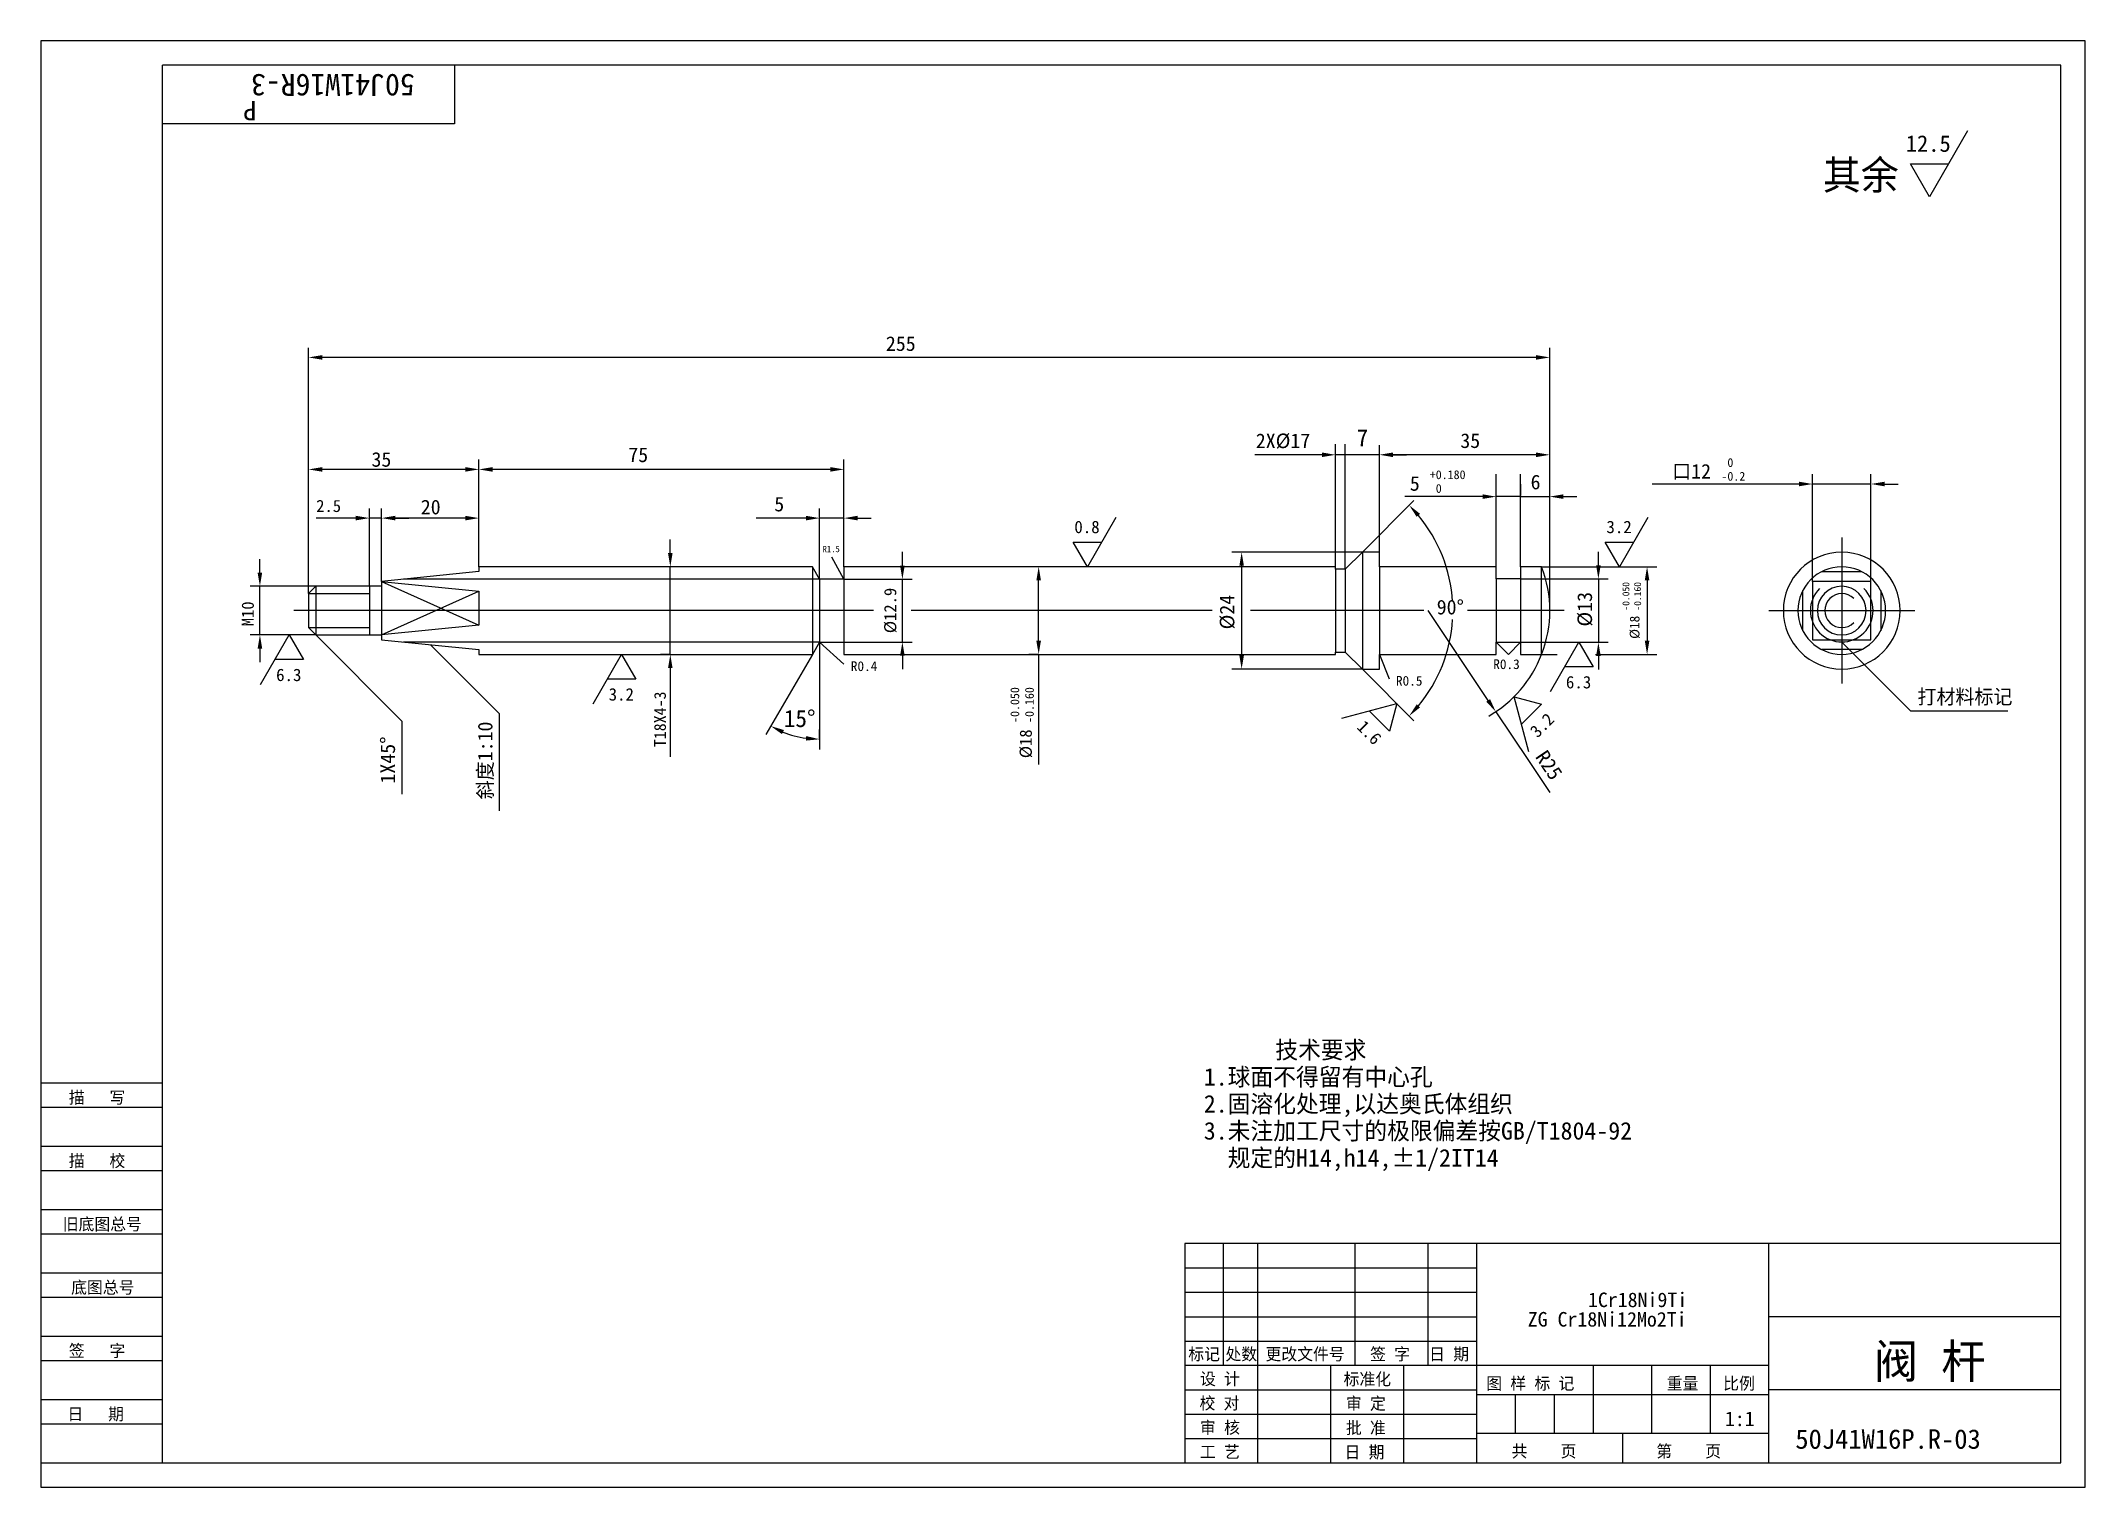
# Model space of a CAD drawing. Header units: metres. Extents: x 0 to 420, y 0 to 297.
import ezdxf

# ---------------------------------------------------------------- set-up
doc = ezdxf.new("R2010")
doc.units = ezdxf.units.M
for name, color, linetype in [('C', 6, 'Continuous'), ('D', 1, 'Continuous'), ('FL', 5, 'Continuous'), ('HA', 5, 'Continuous'), ('T', 7, 'Continuous'), ('TL', 4, 'Continuous')]:
    doc.layers.add(name, color=color, linetype=linetype)

# ---------------------------------------------------------------- blocks, each defined once
blk = doc.blocks.new('TUKUN3')
at = {"layer": 'FL'}
for p, q in [((0, 297), (0, 0)), ((420, 297), (0, 297)), ((420, 0), (420, 297)), ((0, 78), (25, 78)), ((0, 70), (25, 70)), ((0, 65), (25, 65)), ((0, 57), (25, 57)), ((0, 52), (25, 52)), ((243, 25), (243, 50)), ((250, 5), (250, 50)), ((270, 25), (270, 50)), ((285, 25), (285, 50)), ((0, 44), (25, 44)), ((235, 45), (295, 45)), ((0, 39), (25, 39)), ((235, 40), (295, 40)), ((235, 35), (295, 35)), ((0, 31), (25, 31)), ((235, 30), (295, 30)), ((0, 26), (25, 26)), ((280, 5), (280, 25)), ((0, 18), (25, 18)), ((235, 20), (295, 20)), ((0, 13), (25, 13)), ((235, 15), (295, 15)), ((235, 10), (295, 10)), ((0, 0), (420, 0))]:
    blk.add_line(p, q, dxfattribs=at)
at = {"layer": 'TL'}
for p, q in [((25, 5), (25, 292)), ((415, 292), (25, 292)), ((85, 292), (85, 280)), ((415, 5), (415, 292)), ((85, 280), (25, 280)), ((0, 83), (25, 83)), ((235, 50), (235, 5)), ((415, 50), (235, 50)), ((295, 5), (295, 50)), ((355, 5), (355, 50)), ((415, 35), (355, 35)), ((355, 25), (235, 25)), ((265, 5), (265, 25)), ((319, 11), (319, 25)), ((331, 11), (331, 25)), ((343, 11), (343, 25)), ((295, 19), (355, 19)), ((303, 11), (303, 19)), ((311, 11), (311, 19)), ((415, 20), (355, 20)), ((355, 11), (295, 11)), ((325, 5), (325, 11)), ((0, 5), (415, 5))]:
    blk.add_line(p, q, dxfattribs=at)
at = {"layer": 'T'}
for s, p in [('描   写', (5.74, 78.76)), ('描   校', (5.74, 65.76)), ('旧底图总号', (4.49, 52.76)), ('底图总号', (6.22, 39.76)), ('签   字', (5.74, 26.76)), ('标记', (235.75, 26.07)), ('处数', (243.38, 26.07)), ('更改文件号', (251.61, 26.07)), ('签 字', (273.1, 26.07)), ('日 期', (285.23, 26.07)), ('设 计', (238.14, 20.99)), ('标准化', (267.65, 20.93)), ('图 样 标 记', (296.95, 20.04)), ('重量', (334.03, 20.04)), ('比例', (345.64, 20.04)), ('校 对', (238.05, 15.99)), ('审 定', (268.13, 15.93)), ('日   期', (5.45, 13.76)), ('审 核', (238.14, 10.99)), ('批 准', (268.13, 10.93)), ('工 艺', (238.14, 5.99)), ('日 期', (267.84, 5.93)), ('共    页', (302.18, 6.13)), ('第    页', (331.9, 6.13))]:
    blk.add_text(s, height=2.5, dxfattribs=at).set_placement(p)

msp = doc.modelspace()

# ---------------------------------------------------------------- linework, layer by layer
at = {"layer": 'C'}
for points in [[(370, 195), (370, 165)], [(171.05, 180), (52, 180)], [(240.65, 180), (178.78, 180)], [(266, 180), (248.55, 180)], [(284.12, 180), (266, 180)], [(313, 180), (293.09, 180)], [(355, 180), (385, 180)]]:
    msp.add_lwpolyline(points, dxfattribs=at)
at = {"layer": 'D'}
for p, q in [((395.81, 278.52), (388, 265)), ((384.1, 271.76), (391.9, 271.76)), ((388, 265), (384.1, 271.76)), ((55, 183.5), (55, 234)), ((307.2, 232), (57.8, 232)), ((310, 180), (310, 234)), ((310, 180.36), (310, 214.36)), ((55, 184), (55, 211)), ((90, 189), (90, 211)), ((90, 189), (90, 211)), ((165, 189), (165, 211)), ((258.31, 212), (249.4, 212)), ((260.4, 212), (258.31, 212)), ((263.2, 212), (260.4, 212)), ((266, 189), (266, 214.2)), ((268, 212), (266, 212)), ((268, 188.5), (268, 214.16)), ((268, 188.5), (268, 214)), ((275, 212), (268, 212)), ((275, 192), (275, 214)), ((275, 192), (275, 214)), ((307.2, 212), (277.8, 212)), ((277.8, 212), (280.6, 212)), ((87.2, 209), (57.8, 209)), ((162.2, 209), (92.8, 209)), ((299, 189), (299, 208)), ((304, 189), (304, 208)), ((304, 206), (304, 203.64)), ((310, 205.64), (310, 207.64)), ((358.4, 206), (331.07, 206)), ((361.2, 206), (358.4, 206)), ((364, 186), (364, 208)), ((376, 206), (364, 206)), ((376, 186), (376, 208)), ((378.8, 206), (381.6, 206)), ((293.4, 203.41), (280.2, 203.41)), ((296.2, 203.41), (293.4, 203.41)), ((304, 203.41), (299, 203.41)), ((304, 203.41), (310, 203.41)), ((312.8, 203.41), (315.6, 203.41)), ((61.9, 199), (56.57, 199)), ((64.7, 199), (61.9, 199)), ((67.5, 185), (67.5, 201)), ((70, 199), (67.5, 199)), ((70, 186), (70, 201)), ((70, 186), (70, 201)), ((72.8, 199), (75.6, 199)), ((87.2, 199), (72.8, 199)), ((90, 189), (90, 201)), ((154.4, 199), (146.98, 199)), ((157.2, 199), (154.4, 199)), ((160, 186.45), (160, 201)), ((165, 199), (160, 199)), ((165, 189), (165, 201)), ((167.8, 199), (170.6, 199)), ((220.85, 199.14), (215, 189)), ((304, 189), (304, 201)), ((310, 180), (310, 201)), ((330.18, 199.14), (324.32, 189)), ((129.32, 191.8), (129.32, 194.6)), ((215, 189), (212.07, 194.07)), ((212.07, 194.07), (217.93, 194.07)), ((321.4, 194.07), (327.25, 194.07)), ((324.32, 189), (321.4, 194.07)), ((45, 187.8), (45, 190.6)), ((129.32, 189), (127.32, 189)), ((129.32, 171), (129.32, 189)), ((177, 189.25), (177, 192.05)), ((205, 189), (203, 189)), ((271.5, 192), (244.7, 192)), ((246.7, 189.2), (246.7, 170.8)), ((308.32, 189), (332, 189)), ((320, 189.3), (320, 192.1)), ((56.5, 185), (43, 185)), ((45, 175), (45, 185)), ((165, 186.45), (179, 186.45)), ((177, 173.55), (177, 186.45)), ((205, 173.8), (205, 186.2)), ((304, 186.5), (322, 186.5)), ((320, 186.5), (320, 173.5)), ((330, 186.2), (330, 173.8)), ((297.36, 161.56), (285, 180)), ((56.5, 175), (43, 175)), ((45.15, 164.86), (51, 175)), ((51, 175), (53.93, 169.93)), ((165, 173.55), (179, 173.55)), ((304, 173.5), (322, 173.5)), ((310.15, 163.36), (316, 173.5)), ((316, 173.5), (318.93, 168.43)), ((45, 172.2), (45, 169.4)), ((53.93, 169.93), (48.07, 169.93)), ((113.46, 160.86), (119.32, 171)), ((119.32, 171), (122.24, 165.93)), ((129.32, 171), (127.32, 171)), ((129.32, 168.2), (129.32, 149.97)), ((158.52, 171), (148.95, 154.56)), ((177, 170.75), (177, 167.95)), ((205, 171), (203, 171)), ((205, 171), (205, 148.39)), ((271.5, 168), (244.7, 168)), ((308.32, 171), (311.52, 171)), ((318.93, 168.43), (313.07, 168.43)), ((319.42, 171), (332, 171)), ((320, 170.7), (320, 167.9)), ((122.24, 165.93), (116.39, 165.93)), ((267.26, 157.9), (278.57, 160.93)), ((278.57, 160.93), (277.06, 155.27)), ((305.71, 151.01), (302.68, 162.32)), ((302.68, 162.32), (308.33, 160.81)), ((308.33, 160.81), (304.19, 156.67)), ((160, 153.55), (160, 155.58)), ((277.06, 155.27), (272.92, 159.41)), ((298.92, 159.23), (305.62, 149.22)), ((160, 153.55), (160, 151.45)), ((305.62, 149.22), (310.04, 142.62))]:
    msp.add_line(p, q, dxfattribs=at)
for points in [[(271.5, 192), (282.11, 202.61)], [(165, 186.45), (162.5, 191)], [(56.5, 175), (74.18, 157.32), (74.18, 142.32)], [(80.05, 173), (94.19, 158.85), (94.19, 138.85)], [(160, 173.55), (160, 153.55)], [(160, 173.55), (165, 169)], [(299, 173.5), (301.5, 171), (304, 173.5)], [(370, 173.55), (384.14, 159.41), (404.14, 159.41)], [(271.5, 168), (282.11, 157.39)], [(275, 171), (277, 166)]]:
    msp.add_lwpolyline(points, dxfattribs=at)
msp.add_lwpolyline([(297.5, 158.35, 0.17), (308.32, 171, 0.17)], format="xyb", dxfattribs=at)
for centre, radius, start, end in [((259.5, 180), 30.59, 3.45, 39.75), ((259.5, 180), 30.59, 320.25, 356.55), ((160, 173.55), 19.97, 247.85, 261.96)]:
    msp.add_arc(centre, radius, start, end, dxfattribs=at)
for points in [[(57.8, 232.47), (57.8, 231.53), (55, 232)], [(307.2, 232.47), (307.2, 231.53), (310, 232)], [(263.2, 212.47), (263.2, 211.53), (266, 212)], [(277.8, 212.47), (277.8, 211.53), (275, 212)], [(277.8, 212.47), (277.8, 211.53), (275, 212)], [(307.2, 212.47), (307.2, 211.53), (310, 212)], [(57.8, 209.47), (57.8, 208.53), (55, 209)], [(87.2, 209.47), (87.2, 208.53), (90, 209)], [(92.8, 209.47), (92.8, 208.53), (90, 209)], [(162.2, 209.47), (162.2, 208.53), (165, 209)], [(361.2, 206.47), (361.2, 205.53), (364, 206)], [(378.8, 206.47), (378.8, 205.53), (376, 206)], [(282.67, 199.25), (283.36, 199.88), (281.13, 201.63)], [(296.2, 203.88), (296.2, 202.94), (299, 203.41)], [(312.8, 203.88), (312.8, 202.94), (310, 203.41)], [(64.7, 199.47), (64.7, 198.53), (67.5, 199)], [(72.8, 199.47), (72.8, 198.53), (70, 199)], [(72.8, 199.47), (72.8, 198.53), (70, 199)], [(87.2, 199.47), (87.2, 198.53), (90, 199)], [(157.2, 199.47), (157.2, 198.53), (160, 199)], [(167.8, 199.47), (167.8, 198.53), (165, 199)], [(128.85, 191.8), (129.78, 191.8), (129.32, 189)], [(176.53, 189.25), (177.47, 189.25), (177, 186.45)], [(204.53, 186.2), (205.47, 186.2), (205, 189)], [(246.23, 189.2), (247.17, 189.2), (246.7, 192)], [(319.53, 189.3), (320.47, 189.3), (320, 186.5)], [(329.53, 186.2), (330.47, 186.2), (330, 189)], [(44.53, 187.8), (45.47, 187.8), (45, 185)], [(44.53, 172.2), (45.47, 172.2), (45, 175)], [(176.53, 170.75), (177.47, 170.75), (177, 173.55)], [(204.53, 173.8), (205.47, 173.8), (205, 171)], [(319.53, 170.7), (320.47, 170.7), (320, 173.5)], [(329.53, 173.8), (330.47, 173.8), (330, 171)], [(128.85, 168.2), (129.78, 168.2), (129.32, 171)], [(246.23, 170.8), (247.17, 170.8), (246.7, 168)], [(283.36, 160.12), (282.67, 160.75), (281.13, 158.37)], [(296.97, 161.3), (297.74, 161.82), (298.92, 159.23)], [(152.26, 154.63), (152.68, 155.47), (149.96, 156.28)], [(157.24, 154.24), (157.17, 153.31), (160, 153.58)]]:
    msp.add_solid(points, dxfattribs=at)
at = {"layer": 'FL'}
msp.add_lwpolyline([(372.47, 182.47, 2.41), (372.47, 177.53, 2.41)], format="xyb", dxfattribs=at)
at = {"layer": 'HA'}
for points in [[(70, 186), (90, 177)], [(160, 186.45), (74.5, 186.45)], [(55, 183.5), (67.5, 183.5)], [(70, 175), (90, 184)], [(55, 176.5), (67.5, 176.5)], [(160, 173.55), (74.5, 173.55)]]:
    msp.add_lwpolyline(points, dxfattribs=at)
msp.add_lwpolyline([(365.44, 184.56, 2.41), (374.56, 184.56, 2.41)], format="xyb", dxfattribs=at)
at = {"layer": 'TL'}
for p, q in [((160, 186.45), (158.52, 189)), ((160, 173.55), (158.52, 171))]:
    msp.add_line(p, q, dxfattribs=at)
for points in [[(158.52, 189), (90, 189), (90, 188), (70, 186), (70, 185), (67.5, 185), (56.5, 185), (55, 183.5), (55, 176.5), (56.5, 175), (70, 175), (70, 174), (90, 172), (90, 171), (158.52, 171)], [(158.52, 189), (158.52, 171)], [(308.32, 189), (304, 189), (304, 186.5), (299, 186.5), (299, 189), (275, 189), (275, 192), (271.5, 192), (268, 188.5), (266, 188.5), (266, 189), (165, 189), (165, 186.45), (160, 186.45)], [(160, 173.55), (165, 173.55), (165, 171), (266, 171), (266, 171.5), (268, 171.5), (271.5, 168), (275, 168), (275, 171), (299, 171), (299, 173.5), (304, 173.5), (304, 171), (308.32, 171), (308.32, 189)], [(271.5, 192), (271.5, 168)], [(275, 189), (275, 171)], [(56.5, 185), (56.5, 175)], [(67.5, 185), (67.5, 175)], [(70, 186), (90, 184), (90, 177), (70, 175)], [(70, 185), (70, 175)], [(160, 186.45), (160, 173.55)], [(165, 186.45), (165, 173.55)], [(266, 188.5), (266, 171.5)], [(268, 188.5), (268, 171.5)], [(299, 186.5), (299, 173.5)], [(304, 186.5), (304, 173.5)], [(364, 186), (364, 174), (376, 174), (376, 186), (364, 186)], [(365.88, 188), (374.12, 188)], [(362, 175.88), (362, 184.12)], [(378, 184.12), (378, 175.88)], [(374.12, 172), (365.88, 172)]]:
    msp.add_lwpolyline(points, dxfattribs=at)
msp.add_lwpolyline([(308.32, 171, 0.19), (308.32, 189, 0.19)], format="xyb", dxfattribs=at)
for points in [[(370, 192, 1), (370, 168, 1)], [(370, 189, 1), (370, 171, 1)], [(370, 185, 1), (370, 175, 1)]]:
    msp.add_lwpolyline(points, format="xyb", close=True, dxfattribs=at)

# ---------------------------------------------------------------- block references
at = {"layer": 'D'}
msp.add_blockref('TUKUN3', (0, 0), dxfattribs=at)

# ---------------------------------------------------------------- texts
for s, height, rotation, p in [('50J41W16R-3', 4.5, 180, (76.82, 290.18)), ('P', 4, 180, (44.3, 284.67)), ('-0.050', 1.44, 90, (326.37, 180)), ('-0.160', 1.44, 90, (328.77, 180)), ('M10', 2.5, 90, (43.75, 176.79)), ('%%C12.9', 2.5, 90, (175.75, 175.36)), ('%%C24', 3, 90, (245.2, 176.14)), ('%%c13', 3, 90, (318.69, 176.72)), ('%%C18', 2, 90, (328.44, 174.2)), ('-0.050', 1.8, 90, (201, 156.94)), ('-0.160', 1.8, 90, (204, 156.94)), ('T18X4-3', 2.4, 90, (128.4, 151.96)), ('斜度1:10', 3, 90, (92.78, 141.25)), ('%%c18', 2.5, 90, (203.59, 149.69)), ('1.6', 2.55, 315, (270.2, 155.91)), ('3.2', 2.55, 45, (307.48, 153.74)), ('1X45%%d', 3, 90, (72.76, 144.48)), ('R25', 3, 303.82, (306.92, 149.98))]:
    msp.add_text(s, height=height, rotation=rotation, dxfattribs=at).set_placement(p)
for s, height, p in [('12.5', 3.4, (383.14, 274.22)), ('其余', 6, (366.11, 266.46)), ('255', 3, (173.61, 233.33)), ('2X%%C17', 3, (249.61, 213.37)), ('7', 3.5, (270.33, 213.75)), ('35', 3, (291.63, 213.4)), ('35', 3, (67.92, 209.55)), ('75', 3, (120.69, 210.5)), ('口12', 3, (335.16, 207.11)), (' 0', 1.8, (345.28, 209.51)), ('5', 3, (281.26, 204.61)), ('+0.180', 1.8, (285.36, 207.01)), (' 0', 1.8, (285.36, 204.19)), ('6', 3, (306.07, 204.91)), ('-0.2', 1.8, (345.28, 206.69)), ('2.5', 2.5, (56.57, 200.25)), ('20', 3, (78.05, 199.77)), ('5', 3, (150.68, 200.38)), ('0.8', 2.55, (212.33, 195.91)), ('3.2', 2.55, (321.65, 195.91)), ('R1.5', 1.3, (160.61, 192)), ('90%%d', 3, (286.78, 179.22)), ('6.3', 2.55, (48.33, 165.53)), ('R0.4', 2, (166.41, 167.59)), ('R0.3', 2, (298.4, 168)), ('3.2', 2.55, (116.65, 161.53)), ('R0.5', 2, (278.41, 164.59)), ('6.3', 2.55, (313.33, 164.03)), ('打材料标记', 3, (385.56, 160.82)), ('15%%d', 3.5, (152.64, 156.09)), ('      技术要求', 3.6, (238.93, 88)), ('1.球面不得留有中心孔', 3.6, (238.93, 82.45)), ('2.固溶化处理,以达奥氏体组织', 3.6, (238.93, 76.91)), ('3.未注加工尺寸的极限偏差按GB/T1804-92          ', 3.6, (238.93, 71.37)), ('  规定的H14,h14,%%P1/2IT14', 3.6, (238.93, 65.82)), ('1Cr18Ni9Ti', 3, (317.85, 36.96)), ('ZG Cr18Ni12Mo2Ti', 3, (305.48, 32.96)), ('阀 杆', 7, (376.59, 22.35)), ('1:1', 3, (345.99, 12.53)), ('50J41W16P.R-03', 4, (360.47, 7.87))]:
    msp.add_text(s, height=height, dxfattribs=at).set_placement(p)

doc.saveas('drawing.dxf')
